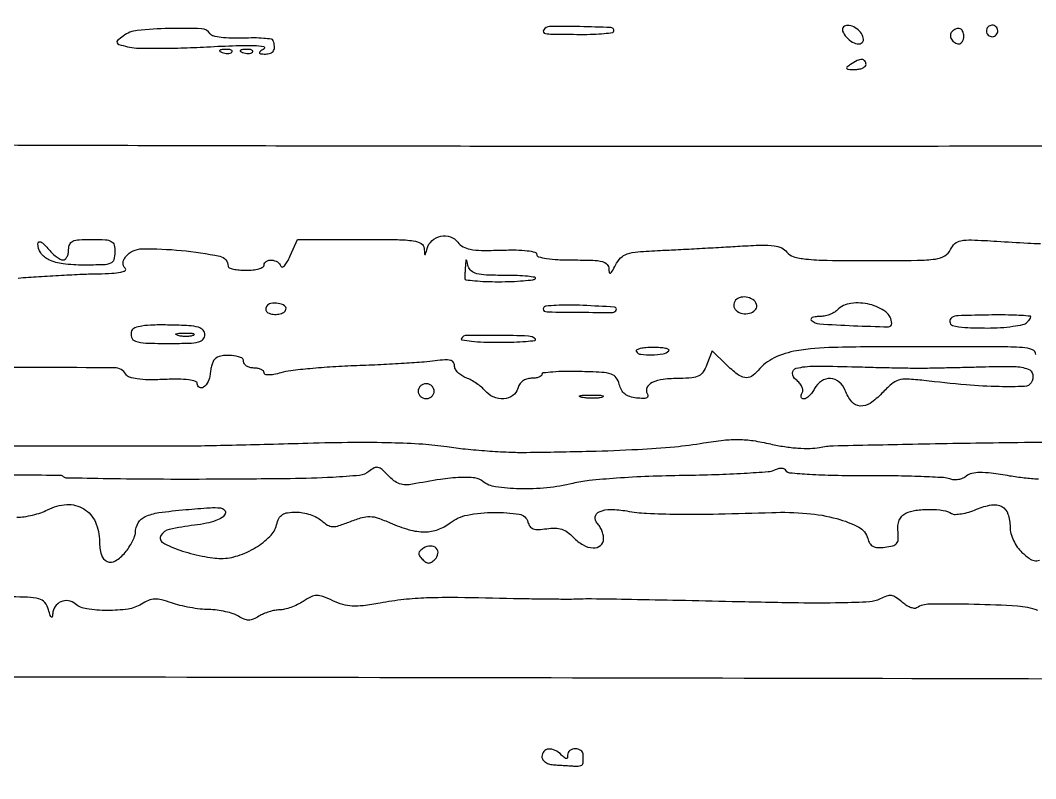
# Model space of a CAD drawing. Extents: x 0 to 5034, y 0 to 2560.
# Drawn here: x 1706.6 to 1904, y 242.2 to 389.6 of the extents above; entities that cross this region are included whole.
import ezdxf

# ---------------------------------------------------------------- set-up
doc = ezdxf.new("R2010")
doc.units = 0

msp = doc.modelspace()

# ---------------------------------------------------------------- linework, layer by layer
for points in [[(1557.115, 263.193366, 0.000016), (1618.338811, 262.493314, 0.000014), (1679.769463, 261.794626, 0.006046), (1684, 261.797787, -0.003594), (1718.179221, 261.990958, -0.000124), (1851.455162, 261.753197, -0.000185), (2033.325134, 261.316347, -0.000063), (2297.5, 260.550923, -0.001268)], [(2111, 364.633276, 0.000042), (2015.158689, 365.123298, 0.000766)], [(1956.128309, 365.229883, 0.00009), (1885, 365.077819, -0.000677), (1842.375543, 365.036781, -0.000284), (1785.015625, 365.091866, -0.000281), (1723.676664, 365.220158, -0.000366), (1667.5, 365.41037, 0.000541), (1555.748589, 365.749556, 0.000788), (1457.207454, 365.786669, 0.000415), (1373.916606, 365.617634, 0.012538)], [(1672.830888, 306.878653, 0.000031), (1697.172217, 306.86521, 0.000121), (1720.67528, 306.859389, 0.000252), (1739, 306.868524, 0.004963), (1741.751764, 306.898598, 0.000611), (1747.759375, 307.031249, 0.000723), (1754.895387, 307.207857, 0.000597), (1762.5, 307.416145, -0.005069), (1771.293697, 307.578304, -0.008336), (1778.733728, 307.516019, -0.009814), (1784.855407, 307.242387, -0.021745), (1789.5, 306.739853, 0.012096), (1793.107664, 306.278943, 0.007547), (1797.353125, 305.905294, 0.007572), (1801.551538, 305.663418, 0.013625), (1805, 305.61115, 0.003099), (1817.361184, 305.837261, 0.00717), (1826.637319, 306.197602, 0.009414), (1833.815623, 306.71529, 0.019028), (1839.436487, 307.443713, -0.014168), (1843.291946, 307.981497, -0.031432), (1846.254407, 308.122064, -0.033814), (1849.074882, 307.887331, -0.019103), (1852.44662, 307.242943, 0.019011), (1855.123076, 306.73092, 0.02059), (1857.760447, 306.440081, 0.022125), (1860.131179, 306.382188, 0.045958), (1861.968059, 306.588187, -0.045129), (1864.635727, 306.891826, -0.000703), (1880.031242, 307.226428, -0.001865), (1897.933024, 307.523495, -0.001234), (1918.5, 307.737285, 0.000075), (1939.135001, 307.903963, 0.000111)], [(1706.175864, 339.48879, -0.003669), (1710.202972, 339.778899, -0.002836), (1714.595863, 340.037961, -0.002867), (1718.700811, 340.233088, -0.006874), (1721.746222, 340.318432, 0.010585), (1724.407567, 340.412778, 0.035522), (1726.136613, 340.634643, 0.088969), (1726.971627, 340.964392, 0.483863), (1727.020016, 341.379984, -0.095264), (1726.679147, 341.883136, -0.115612), (1726.580038, 342.442745, -0.100916), (1726.738057, 343.046302, -0.058945), (1727.146238, 343.676206, -0.219526), (1730.258129, 345.163621, -0.027615), (1737.907924, 344.845679, -0.026065), (1745.359246, 343.728111, -0.353569), (1746.992198, 341.75, 0.312315), (1747.198654, 341.458247, 0.034737), (1748.025833, 341.220312, 0.032488), (1749.157943, 341.054204, 0.020186), (1750.5, 341, 0.027026), (1751.841111, 341.072542, 0.042582), (1752.971875, 341.29375, 0.052312), (1753.767902, 341.614308, 0.277684), (1754, 342, -0.265378), (1754.417128, 342.730566, -0.150942), (1755.436972, 342.97321, -0.121423), (1756.584027, 342.608676, -0.176725), (1757.238053, 341.785841, 0.386548), (1757.521212, 341.626958, 0.152176), (1757.941812, 341.8725, 0.057898), (1758.490377, 342.633346, 0.023077), (1759.065498, 343.785841), (1760.488223, 347), (1772.744111, 347, -0.00343), (1779.909864, 346.950846, -0.03171), (1783.001682, 346.711937, -0.094428), (1784.525493, 346.192009, -0.252014), (1785.116001, 345.25, 0.002597), (1785.196432, 344.125175, 0.368188), (1785.283708, 344.03733, 0.361133), (1785.38631, 344.109046, 0.002565), (1785.680277, 345.203012, -0.148461), (1786.634065, 346.751184, -0.129744), (1788.338603, 347.608099, -0.132254), (1790.218331, 347.50423, -0.156571), (1791.651526, 346.461889, 0.108214), (1792.659599, 345.570876, 0.081067), (1794.05744, 345.066214, 0.044543), (1796.22678, 344.858062, 0.009764), (1799.977721, 344.906432, -0.010971), (1802.965585, 344.937751, -0.026882), (1805.158172, 344.794571, -0.031878), (1806.647348, 344.519439, -0.343745), (1807, 344.067094, 0.33873), (1807.347147, 343.613464, 0.028287), (1808.889968, 343.288111, 0.026034), (1811.096136, 343.068492, 0.011792), (1814, 343, -0.007395), (1817.89871, 342.942333, -0.053778), (1819.750531, 342.686974, -0.146277), (1820.659112, 342.148527, -0.186338), (1821.014742, 341.25, 0.049386), (1821.089322, 340.556409, 0.51252), (1821.311646, 340.457722, 0.133163), (1821.664846, 340.817221, 0.010691), (1822.296353, 342, -0.078009), (1823.29478, 343.384626, -0.119291), (1824.548724, 344.158436, -0.059146), (1826.618363, 344.572125, -0.008054), (1831.031611, 344.850622, 0.001164), (1834.464431, 345.019791, 0.00065), (1838.641626, 345.240833, 0.000648), (1842.864564, 345.475295, 0.001054), (1846.450519, 345.686638, -0.007599), (1850.749159, 345.883565, -0.039165), (1853.127574, 345.770008, -0.077028), (1854.605057, 345.34555, -0.127159), (1855.603774, 344.527193, 0.166034), (1856.858409, 343.649636, 0.044796), (1859.275565, 343.180354, 0.022104), (1863.428289, 342.939108, 0.003457), (1871.637397, 342.882353, 0.002504), (1880.964855, 342.929059, 0.031034), (1884.500065, 343.184259, 0.097129), (1886.330047, 343.806501, 0.158734), (1887.418353, 345.01154, -0.106106), (1888.265661, 346.170911, -0.138111), (1889.442164, 346.744704, -0.054549), (1891.523683, 346.891257, -0.005657), (1896.434211, 346.645462, 0.000949), (1902.418036, 346.289438, 0.009629), (1904.907884, 346.194102, 0.010159)], [(1904, 324.606989, 0.311411), (1903.345175, 325.556413, 0.075771), (1901.381131, 325.979085, 0.014601), (1896.853964, 326.121817, 0.000475), (1878.673562, 326.146663, 0.005506), (1864.63863, 325.997941, 0.03464), (1857.510201, 325.348452, 0.072633), (1853.156783, 323.977292, 0.107394), (1850.015316, 321.518454, -0.080871), (1848.711428, 320.38249, -0.186412), (1847.454311, 320.145025, -0.120305), (1845.978209, 320.806616, -0.025797), (1843.838716, 322.65452), (1841.067995, 325.309039), (1840.058748, 322.65452, -0.053411), (1839.337792, 321.235366, -0.132309), (1838.476492, 320.463111, -0.096012), (1837.163014, 320.090508, -0.020352), (1834.774751, 319.984687, 0.029426), (1831.580475, 319.785051, 0.079376), (1829.401665, 319.1593, 0.170426), (1828.42235, 318.198802, 0.258291), (1828.478299, 317.035113, -0.153951), (1828.605237, 316.533956, -0.287816), (1828.371752, 316.205459, -0.106564), (1827.675206, 316.078656, -0.020805), (1826.395961, 316.173309, -0.048767), (1825.080405, 316.457726, -0.089571), (1824.115835, 316.971028, -0.09875), (1823.451924, 317.749358, -0.070065), (1823.036382, 318.82242, 0.101278), (1822.44426, 320.108649, 0.158038), (1821.463003, 320.815138, 0.06465), (1819.611624, 321.154729, 0.006948), (1815.246065, 321.32242, 0.009704), (1812.467227, 321.336561, 0.016128), (1810.127669, 321.227523, 0.010004), (1808.258318, 321.042168, 0.380114), (1807.999229, 320.75, -0.244015), (1807.850277, 320.462239, -0.067695), (1807.384773, 320.220312, -0.052038), (1806.708251, 320.054668, -0.034048), (1805.90638, 320, 0.079589), (1805.022939, 319.858479, 0.083929), (1804.245678, 319.448726, 0.08438), (1803.649462, 318.808498, 0.0816), (1803.289749, 318, -0.180148), (1802.327794, 316.630228, -0.135845), (1800.574266, 316.025608, -0.117713), (1798.552968, 316.377466, -0.118393), (1796.913542, 317.604176, 0.045229), (1796.23898, 318.281819, 0.024466), (1795.300268, 318.993002, 0.024175), (1794.265702, 319.628861, 0.034873), (1793.291097, 320.079425, -0.052557), (1792.414821, 320.522714, -0.056435), (1791.67301, 321.130117, -0.063412), (1791.167507, 321.801623, -0.130389), (1791, 322.43304, 0.160369), (1790.7785, 323.105874, 0.173168), (1790.206937, 323.490059, 0.080319), (1789.128051, 323.585867, 0.017142), (1787.25, 323.386038, -0.016463), (1785.113539, 323.155781, -0.003157), (1781.223438, 322.890366, -0.003361), (1776.67777, 322.639706, -0.00309), (1772, 322.442256, 0.006524), (1767.358858, 322.21441, 0.007434), (1762.923437, 321.87234, 0.006815), (1759.171466, 321.475153, 0.040934), (1757.25, 321.083814, -0.020458), (1755.900279, 320.750896, -0.049192), (1754.877238, 320.645548, -0.08413), (1754.226008, 320.753019, -0.320156), (1754, 321.069806, 0.202493), (1753.84988, 321.425286, 0.084272), (1753.4125, 321.726755, 0.064398), (1752.765585, 321.931643, 0.044555), (1752, 322, -0.062291), (1751.235271, 322.095643, -0.080559), (1750.5875, 322.376888, -0.097991), (1750.153967, 322.793704, -0.153616), (1750, 323.283022, 0.321512), (1749.433101, 324.073503, 0.064498), (1747.632114, 324.434238, 0.059582), (1745.615459, 324.333002, 0.155284), (1744.340078, 323.673411, 0.097855), (1744.069192, 323.269106, 0.027883), (1743.816345, 322.553106, 0.026935), (1743.615642, 321.695385, 0.025622), (1743.504171, 320.80662, -0.098423), (1743.103237, 319.356545, -0.116519), (1742.191357, 318.26943, -0.300404), (1741.410933, 318.22475, -0.267181), (1741, 318.938868, 0.330252), (1740.649666, 319.411424, 0.042046), (1739.333532, 319.693126, 0.030689), (1737.311846, 319.825644, 0.01143), (1734.463979, 319.772201, -0.012354), (1731.469374, 319.721541, -0.032242), (1729.322583, 319.876924, -0.044946), (1727.854165, 320.215399, -0.17696), (1727.136234, 320.780303, 0.25818), (1724.910035, 322.030344, 0.001059), (1695.646421, 322.1531, 0.001392)], [(1904.526395, 300.394823, -0.015575), (1901.762696, 300.615753, -0.014046), (1898.920617, 301.01339, 0.009011), (1895.352511, 301.549287, 0.03365), (1893.08932, 301.693829, 0.056058), (1891.553631, 301.515675, 0.116835), (1890.480597, 300.983897, -0.075573), (1889.795249, 300.57134, -0.055789), (1888.942963, 300.326682, -0.055987), (1888.061392, 300.277062, -0.077851), (1887.289469, 300.442415, 0.07876), (1886.051148, 300.705334, 0.00364), (1881.739211, 300.898368, 0.005966), (1876.598481, 301.02962, 0.004239), (1870.832761, 301.059128, -0.005546), (1864.818675, 301.105636, -0.010734), (1860.013182, 301.299361, -0.005883), (1856.189032, 301.581036, -0.237292), (1855.495339, 302.007542, 0.139388), (1855.124921, 302.345923, 0.100275), (1854.581136, 302.492537, 0.080131), (1853.913299, 302.427926, 0.052654), (1853.189312, 302.15411, -0.098166), (1851.944689, 301.808198, -0.004041), (1847.296235, 301.4949, -0.006895), (1841.752713, 301.242919, -0.004825), (1835.5, 301.105434, 0.006683), (1828.788028, 300.932894, 0.008025), (1822.481463, 300.584951, 0.008103), (1817.169065, 300.119618, 0.033661), (1814, 299.572778, -0.03501), (1808.976751, 298.719923, -0.030323), (1803.634241, 298.519177, -0.029252), (1798.958855, 298.901338, -0.139056), (1796.529021, 299.975915, 0.147289), (1794.965481, 300.637429, 0.037416), (1792.180939, 300.72929, 0.027516), (1788.2597, 300.348378, 0.010456), (1782.843788, 299.403269, -0.055387), (1781.499222, 299.29139, -0.079251), (1780.325279, 299.512074, -0.075017), (1779.232476, 300.100225, -0.044348), (1778.128526, 301.092419, 0.022288), (1776.919529, 302.279383, 0.130496), (1776.133287, 302.680855, 0.178182), (1775.381072, 302.574789, 0.050041), (1774.381101, 301.901275, -0.149796), (1772.567888, 301.144559, -0.011945), (1767.325996, 300.755473, -0.009619), (1759.034585, 300.498654, -0.001879), (1744.096363, 300.379629, -0.002038), (1733.096898, 300.378158, -0.00331), (1723.753307, 300.476851, -0.000564), (1715.513639, 300.627744, -0.221779), (1715, 300.879629, 0.225058), (1714.488447, 301.12654, 0.000687), (1707.009375, 301.168227, 0.003676), (1698.503928, 301.141413, 0.002268)], [(1705.942671, 293, 0.036955), (1707.354682, 293.104505, 0.022648), (1708.993709, 293.424894, 0.022652), (1710.596301, 293.892023, 0.037099), (1711.896442, 294.446448, -0.1055), (1715.638617, 295.470161, -0.152405), (1718.942267, 294.6418, -0.15215), (1721.192182, 292.079916, -0.105052), (1722, 288.277486, 0.071015), (1722.368693, 285.694691, 0.223971), (1723.498141, 284.417932, 0.244162), (1725.116416, 284.536407, 0.081217), (1726.969075, 286.142111, 0.026912), (1727.724479, 287.155011, 0.026523), (1728.370694, 288.247995, 0.027506), (1728.831532, 289.263743, 0.084839), (1728.982043, 290, -0.124565), (1729.52673, 291.892566, -0.154355), (1730.878391, 293.117909, -0.073152), (1733.536089, 293.893904, -0.012639), (1738.758856, 294.485347, -0.004547), (1743.483346, 294.856466, -0.043956), (1745.493276, 294.819159, -0.185963), (1746.28906, 294.410773, -0.28089), (1746.425482, 293.666404, -0.163346), (1745.843901, 292.962089, -0.050477), (1744.592165, 292.348363, -0.03856), (1742.791506, 291.834651, -0.019135), (1740.446546, 291.450054, 0.021565), (1735.569676, 290.625848, 0.212017), (1733.923068, 289.429336, 0.420678), (1734.298831, 288.0813, 0.043563), (1737.643503, 286.605804, 0.018064), (1739.687037, 285.990926, 0.014379), (1741.930906, 285.471705, 0.014618), (1744.039746, 285.111002, 0.035057), (1745.620979, 285, 0.080295), (1748.919854, 285.533204, 0.056075), (1752.347798, 287.115817, 0.058421), (1755.127754, 289.278998, 0.137588), (1756.4209, 291.540865, -0.057432), (1756.885318, 292.772293, -0.130066), (1757.547327, 293.506017, -0.110204), (1758.5633, 293.886732, -0.034767), (1760.190311, 294, -0.045209), (1761.531166, 293.878514, -0.034967), (1762.953004, 293.514523, -0.035932), (1764.2421, 292.981079, -0.067948), (1765.168718, 292.347312, 0.048726), (1766.325972, 291.48894, 0.128301), (1767.309046, 291.200276, 0.086568), (1768.538572, 291.376436, 0.014822), (1770.768738, 292.177022, -0.023038), (1773.038239, 292.949887, -0.079511), (1774.575386, 293.140648, -0.075641), (1776.13569, 292.846693, -0.019586), (1778.521279, 291.903874, 0.034615), (1782.170056, 290.587091, 0.069311), (1785.200005, 290.164017, 0.085225), (1787.801524, 290.6098, 0.081875), (1790.145741, 291.9, -0.12044), (1793.499954, 293.425307, -0.044258), (1798.714316, 293.941157, -0.042232), (1803.595611, 293.577985, -0.297417), (1805.275743, 292.053559, 0.100215), (1805.673242, 291.242185, 0.145768), (1806.314881, 290.778282, 0.094399), (1807.327407, 290.627058, 0.026443), (1808.927743, 290.776087, -0.039889), (1810.552414, 290.883461, -0.07405), (1811.853452, 290.671401, -0.078329), (1812.987734, 290.101289, -0.049714), (1814.100474, 289.122528, 0.07506), (1815.988541, 287.623832, 0.117151), (1817.969934, 287.037186, 0.19029), (1819.399536, 287.513272, 0.221846), (1820, 288.8, 0.058029), (1819.909157, 289.580105, 0.038948), (1819.635268, 290.435982, 0.039072), (1819.23389, 291.234694, 0.06048), (1818.758359, 291.841641, -0.240194), (1818.353726, 293.0879, -0.260894), (1819.137723, 294.081705, -0.101482), (1821.386395, 294.514611, -0.041424), (1824.5, 294.218299, 0.032515), (1828.354036, 293.782199, 0.009357), (1834.354718, 293.608401, 0.00761), (1842.30295, 293.64797, 0.003477), (1852.677757, 293.929722, -0.029615), (1859.504037, 293.758286, -0.045069), (1865.34152, 292.729792, -0.0551), (1869.591932, 291.058866, -0.210626), (1871.320917, 288.880813, 0.073811), (1871.729305, 287.923256, 0.138432), (1872.343069, 287.35696, 0.10981), (1873.269508, 287.119082, 0.036684), (1874.675627, 287.176401, 0.034465), (1876.189346, 287.456514, 0.156036), (1876.93988, 287.928589, 0.163436), (1877.257929, 288.734803, 0.038785), (1877.220169, 290.198851, -0.047194), (1877.209079, 291.431283, -0.078368), (1877.457294, 292.438015, -0.091219), (1877.965461, 293.213501, -0.089064), (1878.720169, 293.765063, -0.080249), (1880.651622, 294.348387, -0.033965), (1883.36095, 294.525405, -0.033279), (1886.00419, 294.342216, -0.1082), (1887.643766, 293.741326, 0.151616), (1888.319857, 293.557185, 0.032995), (1889.536549, 293.680484, 0.031536), (1890.983181, 294.019221, 0.025685), (1892.481143, 294.556568, -0.056346), (1895.378775, 295.399863, -0.167523), (1897.392087, 295.072209, -0.193711), (1898.594378, 293.629705, -0.078194), (1899, 291.051869, 0.067888), (1899.165231, 289.840544, 0.042897), (1899.664299, 288.501994, 0.041782), (1900.408225, 287.220993, 0.051785), (1901.309832, 286.178654, 0.028362), (1902.686742, 285.024818, 0.114925), (1903.683015, 284.589526, 0.121587), (1904.738377, 284.651767, 0.033478)], [(1904.38669, 274.904813, 0.071832), (1900.431977, 275.721134, 0.009839), (1891.991894, 276.062845, 0.006975), (1883.355501, 276.121909, 0.137472), (1880.829453, 275.394596, -0.177943), (1880.325549, 275.291728, -0.058254), (1879.582802, 275.495054, -0.049467), (1878.742694, 275.935022, -0.038589), (1877.927271, 276.565819, 0.037376), (1876.816211, 277.429628, 0.112877), (1875.924704, 277.766545, 0.115907), (1874.989504, 277.678131, 0.04053), (1873.740284, 277.141023, -0.108422), (1871.678876, 276.568123, -0.009017), (1866.097431, 276.361275, -0.008446), (1857.882162, 276.343866, -0.002345), (1845, 276.5946, 0.000753), (1834.629435, 276.829475, 0.001068), (1825.403125, 277.004814, 0.000598), (1817.6077, 277.126969, 0.015488), (1815.5, 277.092186, -0.011548), (1813.759545, 277.049747, -0.001967), (1810.44375, 277.058533, -0.002146), (1806.548522, 277.100893, -0.00191), (1802.5, 277.17777, 0.002271), (1791.623553, 277.376453, 0.011641), (1785.586443, 277.318752, 0.019469), (1781.124575, 276.997965, 0.017483), (1776.53663, 276.324884, -0.013487), (1773.27611, 275.819905, -0.043898), (1771.093548, 275.734864, -0.058408), (1769.284646, 276.03696, -0.040725), (1767.348641, 276.773569, 0.020497), (1765.41874, 277.598593, 0.096169), (1764.235022, 277.803306, 0.10972), (1763.139418, 277.536277, 0.030611), (1761.597194, 276.655641, -0.032114), (1760.47945, 276.021833, -0.026116), (1759.210801, 275.486345, -0.026857), (1757.985907, 275.116167, -0.060018), (1757.021614, 275, 0.047871), (1756.093338, 274.910921, 0.026738), (1754.991169, 274.635589, 0.026448), (1753.896626, 274.234628, 0.038573), (1752.986431, 273.759453, -0.041423), (1751.893005, 273.196514, -0.098479), (1751, 273.018906, -0.098479), (1750.106995, 273.196514, -0.041423), (1749.013569, 273.759453, 0.05975), (1747.989118, 274.240354, 0.024424), (1746.505103, 274.652169, 0.023745), (1744.850203, 274.943694, 0.02798), (1743.263569, 275.056442, -0.025202), (1741.568589, 275.167435, -0.015231), (1739.577423, 275.460723, -0.015242), (1737.612627, 275.873724, -0.025748), (1736, 276.353459, 0.02294), (1734.062047, 276.941833, 0.072513), (1732.716038, 277.082483, 0.087093), (1731.525774, 276.823301, 0.043314), (1730.14837, 276.115417, -0.1061), (1727.546274, 275.165899, -0.035681), (1723.49171, 274.893225, -0.034662), (1719.510486, 275.186284, -0.138361), (1717.296172, 276.169163, 0.136732), (1715.952828, 276.770588, 0.139596), (1714.503807, 276.583754, 0.14037), (1713.376182, 275.663377, 0.138739), (1712.90032, 274.281385, -0.035938), (1712.817513, 273.636685, -0.579421), (1712.650452, 273.581155, -0.133148), (1712.427843, 273.923413, -0.010117), (1712.107613, 274.989927, 0.102116), (1711.372846, 276.418721, 0.162054), (1710.225888, 277.155451, 0.055654), (1708.011575, 277.464016, 0.004223), (1701.957293, 277.577968, 0.009192)]]:
    msp.add_lwpolyline(points, format="xyb")
for points in [[(1726.627107, 386.518093, 0.016394), (1725.510828, 385.613686, 0.319469), (1725.411557, 385.205629, 0.230444), (1725.769007, 384.880544, 0.009783), (1727.464839, 384.419469, 0.055176), (1729.170118, 384.186695, 0.006152), (1733.098759, 384.135151, 0.007423), (1737.790712, 384.200982, 0.005953), (1742.837732, 384.406925, -0.004246), (1748.564904, 384.660217, -0.01686), (1752.084911, 384.667222, -0.037617), (1753.911682, 384.471146, -0.670049), (1754, 384.052665, 0.01139), (1753.166176, 383.456276, 0.299399), (1753.077395, 383.209481, 0.329888), (1753.269196, 383.048905, 0.012744), (1754.25, 383.015313, 0.089933), (1755.240961, 383.186065, 0.178223), (1755.841254, 383.694522, 0.155451), (1756.016556, 384.529831, 0.064728), (1755.75, 385.663936, 0.279473), (1755.426439, 385.917987, 0.011819), (1753.913811, 386.065108, 0.017378), (1752.033678, 386.137659, 0.011152), (1749.850206, 386.097291, -0.017407), (1747.605532, 386.08387, -0.025736), (1745.643279, 386.241761, -0.024841), (1744.111242, 386.522799, -0.199102), (1743.541189, 386.933355, 0.250624), (1741.810419, 387.938374, 0.014878), (1735.550503, 387.970967, 0.018655), (1729.353957, 387.587206, 0.138114)], [(1808.344738, 387.75, 0.243578), (1808.30826, 387.264511, 0.266162), (1808.682283, 386.981545, 0.028863), (1809.99526, 386.889874, 0.000862), (1815.5, 386.833333, 0.010313), (1817.992205, 386.863436, 0.017076), (1820.090768, 387.003937, 0.011134), (1821.756836, 387.210355, 0.372009), (1822.000486, 387.492126, 0.402119), (1821.364302, 388.156159, 0.005817), (1815.392897, 388.338435, 0.006558), (1809.451088, 388.372699, 0.258167)], [(1866.606442, 388.273108, 0.305559), (1866.449192, 387.465479, 0.084835), (1867.182334, 386.321836, 0.072561), (1868.387175, 385.334307, 0.136267), (1869.59106, 385, 0.114046), (1870.067287, 385.110055, 0.152208), (1870.388194, 385.412822, 0.136308), (1870.501534, 385.873112, 0.084423), (1870.391296, 386.422681, 0.103458), (1869.702906, 387.490569, 0.084524), (1868.597094, 388.28567, 0.098614), (1867.443862, 388.590158, 0.214958)], [(1887.693853, 387.36052, 0.191124), (1887.401415, 386.683432, 0.139481), (1887.603969, 385.880661, 0.123736), (1888.230079, 385.235684, 0.139398), (1889.059017, 385, 0.156819), (1889.417907, 385.1154, 0.097386), (1889.723586, 385.440625, 0.079459), (1889.929934, 385.926402, 0.06085), (1890, 386.5, 0.103624), (1889.806289, 387.424643, 0.202875), (1889.269246, 387.932483, 0.1934), (1888.508765, 387.913511, 0.094876)], [(1894.552786, 388.08541, 0.099038), (1894.401684, 387.679226, 0.097945), (1894.417584, 387.244476, 0.097945), (1894.597789, 386.848514, 0.099038), (1894.91459, 386.552786, 0.099038), (1895.320774, 386.401684, 0.097945), (1895.755524, 386.417584, 0.097945), (1896.151486, 386.597789, 0.099038), (1896.447214, 386.91459, 0.099038), (1896.598316, 387.320774, 0.097945), (1896.582416, 387.755524, 0.097945), (1896.402211, 388.151486, 0.099038), (1896.08541, 388.447214, 0.099038), (1895.679226, 388.598316, 0.097945), (1895.244476, 388.582416, 0.097945), (1894.848514, 388.402211, 0.099038)], [(1745.8125, 383.316886, 0.051402), (1746.359369, 383.160852, 0.05415), (1746.916927, 383.123424, 0.060344), (1747.402231, 383.202593, 0.126455), (1747.729167, 383.395833, 0.296942), (1747.77538, 383.614691, 0.208169), (1747.592839, 383.799335, 0.077125), (1747.112848, 383.910055, 0.028489), (1746.416667, 383.921053, 0.018894), (1745.670344, 383.862007, 0.168741), (1745.37858, 383.720685, 0.470617), (1745.395823, 383.538436, 0.054073)], [(1749.8125, 383.316886, 0.051402), (1750.359369, 383.160852, 0.05415), (1750.916927, 383.123424, 0.060344), (1751.402231, 383.202593, 0.126455), (1751.729167, 383.395833, 0.296942), (1751.77538, 383.614691, 0.208169), (1751.592839, 383.799335, 0.077125), (1751.112848, 383.910055, 0.028489), (1750.416667, 383.921053, 0.018894), (1749.670344, 383.862007, 0.168741), (1749.37858, 383.720685, 0.470617), (1749.395823, 383.538436, 0.054073)], [(1868, 381, 0.023197), (1867.271114, 380.479509, 0.409657), (1867.237851, 380.218347, 0.220444), (1867.555791, 380.050422, 0.011293), (1868.75, 380.015313, 0.042523), (1869.611405, 380.082804, 0.062416), (1870.339062, 380.298248, 0.082215), (1870.832025, 380.618823, 0.210568), (1871, 381, 0.163584), (1870.775753, 381.667076, 0.234725), (1870.227035, 381.939692, 0.112355), (1869.301377, 381.729028, 0.031558)], [(1714.910293, 343, 0.177784), (1715.326164, 343.152697, 0.092293), (1715.679898, 343.5875, 0.072376), (1715.919402, 344.2348, 0.052519), (1716, 345, -0.102588), (1716.214724, 346.035525, -0.188085), (1716.8125, 346.638889, -0.090841), (1718.020585, 346.930739, -0.013964), (1720.5, 347, -0.012699), (1723.179887, 346.931926, -0.114574), (1724.3, 346.611111, -0.210352), (1724.834383, 345.906761, -0.058662), (1725, 344.5, -0.073563), (1724.787464, 343.063234, -0.225318), (1724.142857, 342.352941, -0.090711), (1722.742003, 342.054828, -0.007188), (1718.928571, 342, -0.029949), (1714.915898, 342.24057, -0.080019), (1712.169655, 343.028656, -0.12979), (1710.588032, 344.353535, -0.161518), (1710.033269, 346.178571, -0.256226), (1710.215404, 346.491696, -0.253948), (1710.578646, 346.508026, -0.082045), (1711.177132, 346.084205, -0.023911), (1711.943562, 345.25, 0.026212), (1712.742168, 344.388761, 0.030469), (1713.589311, 343.660937, 0.031822), (1714.368465, 343.144607, 0.131148)], [(1793.116001, 341.75, 0.002072), (1793.071594, 341.035198, 0.002203), (1793.034075, 340.334549, 0.002095), (1793.00697, 339.731283, 0.010178), (1793, 339.388889, 0.377904), (1793.215121, 339.144912, 0.008147), (1794.925694, 338.957292, 0.014495), (1797.042027, 338.821738, 0.008744), (1799.555556, 338.777778, 0.008682), (1802.111622, 338.822165, 0.012585), (1804.364931, 338.957292, 0.00822), (1806.222573, 339.1465, 0.16843), (1806.722222, 339.388889, 0.610201), (1806.645181, 339.629086, 0.015713), (1805.217025, 339.820486, 0.016738), (1803.227319, 339.95665, 0.008714), (1800.739991, 340, -0.009411), (1797.20622, 340.066521, -0.051456), (1795.316683, 340.333695, -0.111463), (1794.254875, 340.86679, -0.158272), (1793.689326, 341.75, 0.001923), (1793.377121, 342.926177, 0.339035), (1793.280763, 343, 0.392517), (1793.198801, 342.923939, 0.002113)], [(1845.465121, 334.943565, 0.109515), (1845.288636, 334.437276, 0.099838), (1845.33385, 333.88552, 0.09517), (1845.594463, 333.373159, 0.089465), (1846.031201, 332.980717, 0.117251), (1847.315466, 332.554928, 0.112625), (1848.674624, 332.743139, 0.149379), (1849.570477, 333.436222, 0.238667), (1849.709398, 334.373207, 0.169534), (1848.992206, 335.302562, 0.111481), (1847.713439, 335.777519, 0.112955), (1846.368131, 335.654251, 0.177039)], [(1754.487659, 333.980032, 0.086456), (1754.347192, 333.629461, 0.102024), (1754.345313, 333.272696, 0.11056), (1754.481778, 332.965717, 0.11748), (1754.733688, 332.754232, 0.085984), (1755.764165, 332.443417, 0.076224), (1756.8851, 332.477903, 0.087776), (1757.803236, 332.82141, 0.194412), (1758.25, 333.404671, 0.34024), (1757.96037, 334.116771, 0.094491), (1756.74709, 334.546191, 0.079865), (1755.313066, 334.535234, 0.215807)], [(1808.342582, 333.75, 0.24532), (1808.308709, 333.264274, 0.264115), (1808.68649, 332.981325, 0.028639), (1810.007854, 332.889811, 0.000853), (1815.555556, 332.833333, 0.003315), (1821.781033, 332.821851, 0.324564), (1822.454479, 333.315413, 0.489525), (1822.097985, 333.836718, 0.003466), (1815.983015, 334.164749, 0.01002), (1813.198204, 334.238902, 0.015204), (1810.776963, 334.181208, 0.009819), (1808.800335, 334.034932, 0.235866)], [(1865.393595, 333.25, -0.071619), (1864.752799, 332.770795, -0.038789), (1863.852821, 332.367188, -0.037688), (1862.853441, 332.092003, -0.048377), (1861.904762, 332, 0.029471), (1861.091871, 331.952044, 0.076617), (1860.528466, 331.795641, 0.194719), (1860.30843, 331.565267, 0.299291), (1860.362358, 331.304309, 0.181291), (1861.933696, 330.589903, 0.006678), (1868.565276, 330.226987, 0.004838), (1875.336419, 330.012685, 0.426025), (1875.984687, 330.658516, 0.231617), (1874.837139, 332.898716, 0.100895), (1871.735732, 334.362889, 0.092492), (1868.07086, 334.566542, 0.165527)], [(1887.681497, 331.804373, 0.282031), (1887.266341, 330.980266, 0.309362), (1887.82449, 330.294517, 0.059571), (1890.23456, 329.88435, 0.012394), (1894.533333, 329.777778, 0.015465), (1897.159024, 329.85901, 0.020113), (1899.552361, 330.104167, 0.01817), (1901.494822, 330.454897, 0.143581), (1902.288889, 330.888889, 0.021329), (1902.684, 331.319228, 0.045751), (1902.941424, 331.688601, 0.087801), (1903.031797, 331.942417, 0.430117), (1902.95, 332.051031, 0.023821), (1899.337765, 332.287191, 0.008451), (1894.158034, 332.291071, 0.003889), (1888.875523, 332.164633, 0.131411)], [(1728.248518, 329.206872, 0.170822), (1728.214504, 327.97519, 0.240662), (1728.975696, 327.210506, 0.070902), (1731.010959, 326.853217, 0.008053), (1735.694444, 326.777778, 0.007822), (1739.438022, 326.836346, 0.053882), (1741.256879, 327.090711, 0.143513), (1742.154654, 327.618769, 0.190773), (1742.5, 328.490951, 0.193526), (1742.147923, 329.366518, 0.136305), (1741.224727, 329.913907, 0.052705), (1739.370336, 330.211169, 0.008033), (1735.622057, 330.352062, 0.01103), (1732.433568, 330.350297, 0.032879), (1730.259871, 330.157758, 0.048882), (1728.84534, 329.793907, 0.217159)], [(1740.269032, 328.344063, -0.06278), (1739.671085, 328.185595, -0.030339), (1738.880008, 328.127736, -0.029507), (1738.036634, 328.167106, -0.037336), (1737.269032, 328.307009, -0.087174), (1736.883358, 328.48334, -0.597527), (1736.900903, 328.643467, -0.080377), (1737.431793, 328.764444, -0.012823), (1738.5, 328.805051, -0.014395), (1739.580113, 328.787295, -0.052471), (1740.257153, 328.684921, -0.333666), (1740.386009, 328.52287, -0.31318)], [(1792.344738, 327.75, 0.536612), (1792.481643, 327.453185, 0.01268), (1794.287325, 327.220312, 0.0166), (1796.676619, 327.053504, 0.009126), (1799.60765, 327, 0.007334), (1802.529609, 327.042863, 0.013779), (1804.8868, 327.177114, 0.010699), (1806.648909, 327.364326, 0.623108), (1806.730394, 327.60294, 0.189492), (1805.358932, 328.200413, 0.006522), (1799.406278, 328.338936, 0.005502), (1793.377366, 328.334226, 0.256984)], [(1826.367878, 325.213778, 0.229119), (1827.232911, 324.663266, 0.03355), (1829.369344, 324.558019, 0.035564), (1831.53522, 324.751182, 0.157624), (1832.659434, 325.326101, 0.499401), (1832.623033, 325.582662, 0.071669), (1832.040956, 325.802042, 0.037314), (1830.991858, 325.952816, 0.017039), (1829.60765, 326, 0.019963), (1828.212044, 325.944256, 0.039579), (1827.119122, 325.769047, 0.062268), (1826.449747, 325.515217, 0.433901)], [(1882, 321.987249, 0.002624), (1883.901302, 322.014743, 0.000638), (1887.039146, 322.080595, 0.000654), (1890.63697, 322.165405, 0.000652), (1894.239647, 322.259745, -0.011491), (1899.840762, 322.284962, -0.080093), (1902.526473, 321.800895, -0.274729), (1903.409306, 320.74507, -0.180355), (1903.090846, 319.146992, -0.251547), (1901.818612, 318.411185, -0.012938), (1896.905075, 318.383606, -0.016481), (1890.452641, 318.727329, -0.008016), (1882.241878, 319.569483, 0.015471), (1879.027372, 319.850828, 0.088038), (1877.330054, 319.647436, 0.105046), (1875.947744, 318.884703, 0.026482), (1874.086182, 317.092258, -0.056149), (1871.79931, 315.137507, -0.169383), (1869.845237, 314.618732, -0.202709), (1868.223364, 315.455034, -0.083039), (1866.948147, 317.636385, 0.126259), (1865.799723, 319.263849, 0.162417), (1864.111718, 319.944089, 0.16186), (1862.349029, 319.475397, 0.125295), (1861, 318, -0.036795), (1860.514864, 317.234647, -0.042498), (1859.943302, 316.5875, -0.047257), (1859.373389, 316.137883, -0.144367), (1858.905799, 316, -0.13862), (1858.574893, 316.093538, -0.191086), (1858.391806, 316.338313, -0.139178), (1858.396273, 316.71075, -0.066348), (1858.593758, 317.151704, 0.16249), (1858.722224, 317.696903, 0.086767), (1858.539656, 318.372692, 0.07084), (1858.081453, 319.074506, 0.05495), (1857.407646, 319.691189, -0.230297), (1856.718627, 320.993222, -0.356877), (1857.449293, 321.951274, -0.057928), (1860.927705, 322.363436, -0.008027), (1868.211358, 322.262639, 0.001197), (1872.40703, 322.147237, 0.001284), (1876.505836, 322.054845, 0.001214), (1880.027106, 321.993071, 0.006081)], [(1787, 317.5, -0.099038), (1786.885486, 316.927543, -0.097945), (1786.559375, 316.440625, -0.097945), (1786.072457, 316.114514, -0.099038), (1785.5, 316, -0.099038), (1784.927543, 316.114514, -0.097945), (1784.440625, 316.440625, -0.097945), (1784.114514, 316.927543, -0.099038), (1784, 317.5, -0.099038), (1784.114514, 318.072457, -0.097945), (1784.440625, 318.559375, -0.097945), (1784.927543, 318.885486, -0.099038), (1785.5, 319, -0.099038), (1786.072457, 318.885486, -0.097945), (1786.559375, 318.559375, -0.097945), (1786.885486, 318.072457, -0.099038)], [(1819.761659, 316.31292, -0.041951), (1818.934218, 316.169017, -0.020826), (1817.869594, 316.119272, -0.020511), (1816.754739, 316.159391, -0.028254), (1815.761659, 316.292739, -0.082665), (1815.319562, 316.45659, -0.67161), (1815.339362, 316.605813, -0.053901), (1816.071102, 316.715166, -0.008901), (1817.5, 316.747817, -0.009782), (1818.938425, 316.726931, -0.038992), (1819.814362, 316.62839, -0.417468), (1819.916221, 316.476221, -0.285845)], [(1785, 287, 0.044456), (1784.302215, 286.477831, 0.184043), (1784.065372, 286.01786, 0.182588), (1784.193742, 285.5145, 0.043652), (1784.758359, 284.841641, 0.047626), (1785.432016, 284.285401, 0.14551), (1785.991325, 284.108675, 0.150044), (1786.545495, 284.268517, 0.051726), (1787.2, 284.8, 0.155629), (1787.789428, 285.941597, 0.242925), (1787.460382, 286.973143, 0.20787), (1786.353044, 287.409654, 0.130525)], [(1808, 246.5, 0.144539), (1808.181509, 245.885228, 0.105449), (1808.6875, 245.378125, 0.081687), (1809.484136, 245.028693, 0.05014), (1810.5, 244.875, -0.00171), (1811.567072, 244.817986, -0.001405), (1812.70625, 244.75, -0.001418), (1813.752652, 244.68162, -0.003762), (1814.5, 244.625, 0.047951), (1815.074175, 244.632285, 0.071692), (1815.559375, 244.757031, 0.096591), (1815.884614, 244.973563, 0.200326), (1816, 245.25), (1816, 246.073437), (1816, 247, 0.148195), (1815.884432, 247.381354, 0.098894), (1815.559375, 247.70625, 0.082425), (1815.073457, 247.925306, 0.064853), (1814.5, 248, 0.078509), (1813.926996, 247.909471, 0.090584), (1813.440625, 247.6475, 0.10078), (1813.115468, 247.257657, 0.124206), (1813, 246.8, -0.051663), (1812.943785, 246.257401, -0.354955), (1812.75, 246.1, -0.180052), (1812.421376, 246.222304, -0.018208), (1811.8, 246.8, 0.081007), (1810.542725, 247.704692, 0.136045), (1809.274298, 247.950802, 0.198027), (1808.367092, 247.490223, 0.179393)]]:
    msp.add_lwpolyline(points, format="xyb", close=True)

doc.saveas('drawing.dxf')
